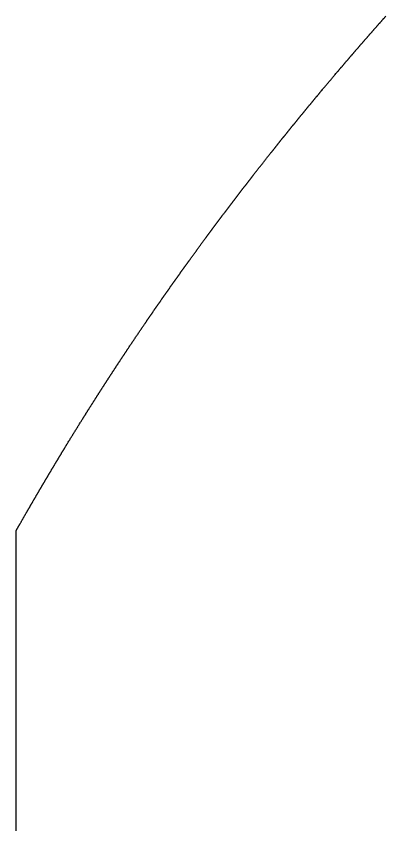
# Model space of a CAD drawing. Header units: millimetres. Extents: x 0 to 2438, y 0 to 1219.
# Drawn here: x 763.7 to 766.45, y 108.27 to 114.28 of the extents above; entities that cross this region are included whole.
import ezdxf

# ---------------------------------------------------------------- set-up
doc = ezdxf.new("R2010")
doc.units = ezdxf.units.MM
doc.layers.add('CUT', color=7, linetype='Continuous')

msp = doc.modelspace()

# ---------------------------------------------------------------- linework, layer by layer
at = {"layer": 'CUT'}
msp.add_lwpolyline([(763.7, 89.8589), (763.7, 110.4538), (763.7001, 110.4541), (763.7003, 110.4543), (763.7004, 110.4545), (763.7005, 110.4547), (763.7006, 110.4549), (763.7007, 110.4551), (763.7009, 110.4554), (763.701, 110.4556), (763.7011, 110.4558), (763.7012, 110.456), (763.7014, 110.4562), (763.7015, 110.4564), (763.7016, 110.4567), (763.7017, 110.4569), (763.7018, 110.4571), (763.702, 110.4573), (763.7021, 110.4575), (763.7022, 110.4577), (763.7023, 110.458), (763.7024, 110.4582), (763.7026, 110.4584), (763.7027, 110.4586), (763.7028, 110.4588), (763.7029, 110.459), (763.7031, 110.4593), (763.7032, 110.4595), (763.7033, 110.4597), (763.7034, 110.4599), (763.7036, 110.4601), (763.7037, 110.4603), (763.7038, 110.4606), (763.7039, 110.4608), (763.704, 110.461), (763.7042, 110.4612), (763.7043, 110.4614), (763.7044, 110.4616), (763.7045, 110.4619), (763.7047, 110.4621), (763.7048, 110.4623), (763.7049, 110.4625), (763.705, 110.4627), (763.7052, 110.4629), (763.7053, 110.4632), (763.7054, 110.4634), (763.7055, 110.4636), (763.7056, 110.4638), (763.7058, 110.464), (763.7059, 110.4642), (763.706, 110.4645), (763.7061, 110.4647), (763.7063, 110.4649), (763.7064, 110.4651), (763.7065, 110.4653), (763.7066, 110.4655), (763.7067, 110.4658), (763.7069, 110.466), (763.707, 110.4662), (763.7071, 110.4664), (763.7072, 110.4666), (763.7074, 110.4668), (763.7075, 110.4671), (763.7076, 110.4673), (763.7077, 110.4675), (763.7078, 110.4677), (763.708, 110.4679), (763.7081, 110.4681), (763.7082, 110.4684), (763.7083, 110.4686), (763.7085, 110.4688), (763.7086, 110.469), (763.7087, 110.4692), (763.7088, 110.4694), (763.709, 110.4697), (763.7091, 110.4699), (763.7092, 110.4701), (763.7093, 110.4703), (763.7094, 110.4705), (763.7096, 110.4707), (763.7097, 110.471), (763.7098, 110.4712), (763.7099, 110.4714), (763.7101, 110.4716), (763.7102, 110.4718), (763.7103, 110.472), (763.7104, 110.4723), (763.7105, 110.4725), (763.7107, 110.4727), (763.7108, 110.4729), (763.7109, 110.4731), (763.711, 110.4733), (763.7112, 110.4736), (763.7113, 110.4738), (763.7114, 110.474), (763.7115, 110.4742), (763.7117, 110.4744), (763.7118, 110.4746), (763.7119, 110.4749), (763.712, 110.4751), (763.7121, 110.4753), (763.7123, 110.4755), (763.7124, 110.4757), (763.7125, 110.4759), (763.7126, 110.4762), (763.7128, 110.4764), (763.7129, 110.4766), (763.713, 110.4768), (763.7131, 110.477), (763.7132, 110.4772), (763.7134, 110.4775), (763.7135, 110.4777), (763.7136, 110.4779), (763.7137, 110.4781), (763.7139, 110.4783), (763.714, 110.4785), (763.7141, 110.4788), (763.7142, 110.479), (763.7144, 110.4792), (763.7145, 110.4794), (763.7146, 110.4796), (763.7147, 110.4798), (763.7148, 110.48), (763.715, 110.4803), (763.7151, 110.4805), (763.7152, 110.4807), (763.7153, 110.4809), (763.7155, 110.4811), (763.7156, 110.4813), (763.7157, 110.4816), (763.7158, 110.4818), (763.7159, 110.482), (763.7161, 110.4822), (763.7162, 110.4824), (763.7163, 110.4826), (763.7164, 110.4829), (763.7166, 110.4831), (763.7167, 110.4833), (763.7168, 110.4835), (763.7169, 110.4837), (763.7171, 110.4839), (763.7172, 110.4842), (763.7173, 110.4844), (763.7174, 110.4846), (763.7175, 110.4848), (763.7177, 110.485), (763.7178, 110.4852), (763.7179, 110.4855), (763.718, 110.4857), (763.7182, 110.4859), (763.7183, 110.4861), (763.7184, 110.4863), (763.7185, 110.4865), (763.7186, 110.4868), (763.7188, 110.487), (763.7189, 110.4872), (763.719, 110.4874), (763.7191, 110.4876), (763.7193, 110.4878), (763.7194, 110.4881), (763.7195, 110.4883), (763.7196, 110.4885), (763.7198, 110.4887), (763.7199, 110.4889), (763.72, 110.4891), (763.7201, 110.4894), (763.7202, 110.4896), (763.7204, 110.4898), (763.7205, 110.49), (763.7206, 110.4902), (763.7207, 110.4904), (763.7209, 110.4907), (763.721, 110.4909), (763.7211, 110.4911), (763.7212, 110.4913), (763.7214, 110.4915), (763.7215, 110.4917), (763.7216, 110.492), (763.7217, 110.4922), (763.7218, 110.4924), (763.722, 110.4926), (763.7221, 110.4928), (763.7222, 110.493), (763.7223, 110.4933), (763.7225, 110.4935), (763.7226, 110.4937), (763.7227, 110.4939), (763.7228, 110.4941), (763.7229, 110.4943), (763.7231, 110.4945), (763.7232, 110.4948), (763.7233, 110.495), (763.7234, 110.4952), (763.7236, 110.4954), (763.7237, 110.4956), (763.7238, 110.4958), (763.7239, 110.4961), (763.7241, 110.4963), (763.7242, 110.4965), (763.7243, 110.4967), (763.7244, 110.4969), (763.7245, 110.4971), (763.7247, 110.4974), (763.7248, 110.4976), (763.7249, 110.4978), (763.725, 110.498), (763.7252, 110.4982), (763.7253, 110.4984), (763.7254, 110.4987), (763.7255, 110.4989), (763.7257, 110.4991), (763.7258, 110.4993), (763.7259, 110.4995), (763.726, 110.4997), (763.7261, 110.4999), (763.7262, 110.5001), (763.7264, 110.5003), (763.7265, 110.5006), (763.7267, 110.5009), (763.7269, 110.5013), (763.7269, 110.5013), (763.7275, 110.5023), (763.7287, 110.5044), (763.7303, 110.5073), (763.7322, 110.5105), (763.7341, 110.5139), (763.7358, 110.517), (763.7375, 110.5199), (763.7391, 110.5227), (763.7406, 110.5254), (763.7423, 110.5282), (763.7439, 110.5311), (763.7456, 110.534), (763.7472, 110.537), (763.7489, 110.5399), (763.7505, 110.5427), (763.7522, 110.5456), (763.7538, 110.5485), (763.7554, 110.5514), (763.7571, 110.5542), (763.7588, 110.5571), (763.7604, 110.56), (763.7621, 110.5629), (763.7637, 110.5658), (763.7654, 110.5687), (763.767, 110.5715), (763.7687, 110.5744), (763.7703, 110.5773), (763.772, 110.5802), (763.7736, 110.5831), (763.7753, 110.586), (763.777, 110.5889), (763.7786, 110.5918), (763.7802, 110.5946), (763.7818, 110.5973), (763.7833, 110.6), (763.7849, 110.6026), (763.7864, 110.6052), (763.7879, 110.6079), (763.7894, 110.6105), (763.791, 110.6132), (763.7925, 110.6159), (763.794, 110.6185), (763.7956, 110.6212), (763.7971, 110.6239), (763.7986, 110.6265), (763.8002, 110.6292), (763.8017, 110.6318), (763.8032, 110.6345), (763.8048, 110.6372), (763.8063, 110.6398), (763.8079, 110.6425), (763.8094, 110.6451), (763.8109, 110.6478), (763.8125, 110.6505), (763.814, 110.6531), (763.8155, 110.6558), (763.8171, 110.6584), (763.8186, 110.6611), (763.8202, 110.6637), (763.8217, 110.6664), (763.8232, 110.6691), (763.8248, 110.6717), (763.8263, 110.6744), (763.8279, 110.677), (763.8294, 110.6797), (763.831, 110.6823), (763.8325, 110.685), (763.834, 110.6877), (763.8356, 110.6903), (763.8371, 110.693), (763.8387, 110.6956), (763.8402, 110.6983), (763.8418, 110.7009), (763.8433, 110.7036), (763.8449, 110.7062), (763.8464, 110.7089), (763.848, 110.7115), (763.8495, 110.7142), (763.851, 110.7169), (763.8526, 110.7195), (763.8541, 110.7222), (763.8557, 110.7248), (763.8572, 110.7275), (763.8588, 110.7301), (763.8603, 110.7328), (763.8619, 110.7354), (763.8634, 110.7381), (763.865, 110.7407), (763.8665, 110.7434), (763.8681, 110.746), (763.8696, 110.7487), (763.8712, 110.7513), (763.8727, 110.754), (763.8743, 110.7566), (763.8759, 110.7593), (763.8774, 110.7619), (763.879, 110.7646), (763.8805, 110.7672), (763.8821, 110.7699), (763.8836, 110.7725), (763.8852, 110.7752), (763.8867, 110.7778), (763.8883, 110.7805), (763.8899, 110.7831), (763.8914, 110.7858), (763.893, 110.7884), (763.8945, 110.7911), (763.8961, 110.7937), (763.8976, 110.7964), (763.8992, 110.799), (763.9008, 110.8016), (763.9023, 110.8043), (763.9039, 110.8069), (763.9054, 110.8096), (763.907, 110.8122), (763.9086, 110.8149), (763.9101, 110.8175), (763.9117, 110.8202), (763.9132, 110.8228), (763.9148, 110.8255), (763.9164, 110.8281), (763.9179, 110.8307), (763.9195, 110.8334), (763.9211, 110.836), (763.9226, 110.8387), (763.9242, 110.8413), (763.9257, 110.844), (763.9273, 110.8466), (763.9289, 110.8492), (763.9305, 110.8519), (763.932, 110.8545), (763.9336, 110.8572), (763.9352, 110.8598), (763.9367, 110.8625), (763.9383, 110.8651), (763.9399, 110.8677), (763.9414, 110.8704), (763.943, 110.873), (763.9446, 110.8757), (763.9461, 110.8783), (763.9477, 110.8809), (763.9493, 110.8836), (763.9508, 110.8862), (763.9524, 110.8889), (763.954, 110.8915), (763.9556, 110.8941), (763.9571, 110.8968), (763.9587, 110.8994), (763.9603, 110.9021), (763.9619, 110.9047), (763.9634, 110.9073), (763.965, 110.91), (763.9666, 110.9126), (763.9682, 110.9152), (763.9697, 110.9179), (763.9713, 110.9205), (763.9729, 110.9232), (763.9745, 110.9258), (763.976, 110.9284), (763.9776, 110.9311), (763.9792, 110.9337), (763.9808, 110.9363), (763.9823, 110.939), (763.9839, 110.9416), (763.9855, 110.9442), (763.9871, 110.9469), (763.9887, 110.9495), (763.9902, 110.9521), (763.9918, 110.9548), (763.9934, 110.9574), (763.995, 110.96), (763.9966, 110.9627), (763.9981, 110.9653), (763.9997, 110.9679), (764.0013, 110.9706), (764.0029, 110.9732), (764.0045, 110.9758), (764.0061, 110.9785), (764.0076, 110.9811), (764.0092, 110.9837), (764.0108, 110.9864), (764.0124, 110.989), (764.014, 110.9916), (764.0156, 110.9943), (764.0172, 110.9969), (764.0187, 110.9995), (764.0203, 111.0021), (764.0219, 111.0048), (764.0235, 111.0074), (764.0251, 111.01), (764.0267, 111.0127), (764.0283, 111.0153), (764.0299, 111.0179), (764.0315, 111.0205), (764.033, 111.0232), (764.0346, 111.0258), (764.0362, 111.0284), (764.0378, 111.0311), (764.0394, 111.0337), (764.041, 111.0363), (764.0426, 111.0389), (764.0442, 111.0416), (764.0458, 111.0442), (764.0474, 111.0468), (764.049, 111.0494), (764.0506, 111.0521), (764.0522, 111.0547), (764.0537, 111.0573), (764.0553, 111.0599), (764.0569, 111.0626), (764.0585, 111.0652), (764.0601, 111.0678), (764.0617, 111.0704), (764.0633, 111.073), (764.0649, 111.0756), (764.0665, 111.0783), (764.0681, 111.0809), (764.0698, 111.0837), (764.0715, 111.0864), (764.0731, 111.089), (764.0745, 111.0914), (764.0758, 111.0936), (764.0772, 111.0958), (764.0788, 111.0984), (764.0809, 111.1019), (764.0837, 111.1065), (764.087, 111.1119), (764.0906, 111.1178), (764.0943, 111.1237), (764.0977, 111.1294), (764.1011, 111.1348), (764.1044, 111.1402), (764.1076, 111.1455), (764.1109, 111.1509), (764.1143, 111.1563), (764.1176, 111.1618), (764.121, 111.1673), (764.1244, 111.1727), (764.1277, 111.1782), (764.1311, 111.1836), (764.1344, 111.189), (764.1378, 111.1944), (764.1411, 111.1999), (764.1445, 111.2053), (764.1479, 111.2107), (764.1512, 111.2162), (764.1546, 111.2217), (764.158, 111.2271), (764.1613, 111.2325), (764.1646, 111.2378), (764.1679, 111.2431), (764.1713, 111.2485), (764.1748, 111.2542), (764.1784, 111.26), (764.1821, 111.2658), (764.1854, 111.2712), (764.1883, 111.2759), (764.1906, 111.2795), (764.1923, 111.2823), (764.1939, 111.2847), (764.1953, 111.2871), (764.197, 111.2897), (764.1987, 111.2925), (764.2005, 111.2954), (764.2024, 111.2984), (764.2042, 111.3012), (764.2059, 111.304), (764.2077, 111.3068), (764.2094, 111.3096), (764.2112, 111.3124), (764.2129, 111.3152), (764.2147, 111.318), (764.2165, 111.3209), (764.2182, 111.3237), (764.22, 111.3265), (764.2218, 111.3293), (764.2235, 111.3321), (764.2253, 111.3349), (764.2271, 111.3377), (764.2288, 111.3405), (764.2306, 111.3433), (764.2323, 111.3461), (764.2341, 111.3489), (764.2359, 111.3517), (764.2377, 111.3545), (764.2394, 111.3574), (764.2412, 111.3602), (764.243, 111.363), (764.2447, 111.3658), (764.2465, 111.3686), (764.2483, 111.3714), (764.25, 111.3742), (764.2518, 111.377), (764.2536, 111.3798), (764.2554, 111.3826), (764.2571, 111.3854), (764.2589, 111.3882), (764.2607, 111.391), (764.2624, 111.3938), (764.2642, 111.3966), (764.266, 111.3994), (764.2678, 111.4022), (764.2695, 111.405), (764.2713, 111.4078), (764.2731, 111.4106), (764.2749, 111.4134), (764.2767, 111.4162), (764.2784, 111.419), (764.2802, 111.4218), (764.282, 111.4246), (764.2838, 111.4274), (764.2855, 111.4302), (764.2873, 111.433), (764.2891, 111.4358), (764.2909, 111.4386), (764.2927, 111.4414), (764.2945, 111.4442), (764.2962, 111.447), (764.298, 111.4498), (764.2998, 111.4526), (764.3016, 111.4554), (764.3034, 111.4582), (764.3052, 111.461), (764.3069, 111.4638), (764.3087, 111.4666), (764.3105, 111.4694), (764.3123, 111.4722), (764.3141, 111.475), (764.3159, 111.4778), (764.3177, 111.4806), (764.3194, 111.4834), (764.3212, 111.4861), (764.323, 111.4889), (764.3248, 111.4917), (764.3266, 111.4945), (764.3284, 111.4973), (764.3302, 111.5001), (764.332, 111.5029), (764.3338, 111.5057), (764.3356, 111.5085), (764.3373, 111.5113), (764.3391, 111.5141), (764.3409, 111.5169), (764.3427, 111.5196), (764.3445, 111.5224), (764.3463, 111.5252), (764.3481, 111.528), (764.3499, 111.5308), (764.3517, 111.5336), (764.3535, 111.5364), (764.3553, 111.5392), (764.3571, 111.542), (764.3589, 111.5447), (764.3607, 111.5475), (764.3625, 111.5503), (764.3643, 111.5531), (764.3661, 111.5559), (764.3679, 111.5587), (764.3697, 111.5615), (764.3715, 111.5643), (764.3733, 111.567), (764.3751, 111.5698), (764.3769, 111.5726), (764.3787, 111.5754), (764.3805, 111.5782), (764.3823, 111.581), (764.3841, 111.5837), (764.3859, 111.5865), (764.3877, 111.5893), (764.3895, 111.5921), (764.3913, 111.5949), (764.3931, 111.5977), (764.3949, 111.6004), (764.3967, 111.6032), (764.3985, 111.606), (764.4004, 111.6088), (764.4022, 111.6116), (764.404, 111.6143), (764.4058, 111.6171), (764.4076, 111.6199), (764.4094, 111.6227), (764.4112, 111.6255), (764.413, 111.6282), (764.4148, 111.631), (764.4166, 111.6338), (764.4185, 111.6366), (764.4203, 111.6394), (764.4221, 111.6421), (764.4239, 111.6449), (764.4257, 111.6477), (764.4275, 111.6505), (764.4293, 111.6532), (764.4312, 111.656), (764.433, 111.6588), (764.4348, 111.6616), (764.4366, 111.6643), (764.4384, 111.6671), (764.4402, 111.6699), (764.442, 111.6727), (764.4439, 111.6754), (764.4457, 111.6782), (764.4475, 111.681), (764.4493, 111.6838), (764.4511, 111.6865), (764.453, 111.6893), (764.4548, 111.6921), (764.4566, 111.6949), (764.4584, 111.6976), (764.4603, 111.7004), (764.4621, 111.7032), (764.4639, 111.7059), (764.4657, 111.7087), (764.4675, 111.7115), (764.4694, 111.7143), (764.4712, 111.717), (764.473, 111.7198), (764.4748, 111.7226), (764.4767, 111.7253), (764.4785, 111.7281), (764.4803, 111.7309), (764.4822, 111.7336), (764.484, 111.7364), (764.4858, 111.7392), (764.4876, 111.7419), (764.4895, 111.7447), (764.4913, 111.7475), (764.4931, 111.7502), (764.495, 111.753), (764.4968, 111.7558), (764.4986, 111.7585), (764.5004, 111.7613), (764.5023, 111.7641), (764.5041, 111.7668), (764.506, 111.7696), (764.5078, 111.7724), (764.5096, 111.7751), (764.5115, 111.7779), (764.5133, 111.7806), (764.5151, 111.7834), (764.5169, 111.7861), (764.5188, 111.7889), (764.5207, 111.7918), (764.5226, 111.7947), (764.5244, 111.7974), (764.5261, 111.8), (764.5277, 111.8023), (764.5293, 111.8047), (764.5311, 111.8075), (764.5335, 111.811), (764.5365, 111.8156), (764.5401, 111.8209), (764.5439, 111.8266), (764.5478, 111.8324), (764.5515, 111.838), (764.5551, 111.8433), (764.5586, 111.8485), (764.5621, 111.8538), (764.5656, 111.859), (764.5692, 111.8644), (764.5728, 111.8697), (764.5764, 111.8751), (764.58, 111.8805), (764.5836, 111.8858), (764.5872, 111.8911), (764.5907, 111.8964), (764.5943, 111.9017), (764.5979, 111.9071), (764.6015, 111.9124), (764.6051, 111.9177), (764.6087, 111.9231), (764.6124, 111.9284), (764.616, 111.9338), (764.6195, 111.939), (764.623, 111.9442), (764.6266, 111.9494), (764.6302, 111.9548), (764.634, 111.9603), (764.6379, 111.9661), (764.6418, 111.9718), (764.6454, 111.9771), (764.6484, 111.9815), (764.6507, 111.985), (764.6525, 111.9876), (764.654, 111.9897), (764.6554, 111.9918), (764.657, 111.9942), (764.6588, 111.9967), (764.6606, 111.9994), (764.6624, 112.0021), (764.6642, 112.0047), (764.666, 112.0073), (764.6677, 112.0098), (764.6694, 112.0124), (764.6712, 112.0149), (764.6729, 112.0175), (764.6747, 112.02), (764.6765, 112.0226), (764.6782, 112.0252), (764.68, 112.0278), (764.6817, 112.0303), (764.6835, 112.0329), (764.6852, 112.0354), (764.687, 112.038), (764.6888, 112.0406), (764.6905, 112.0431), (764.6923, 112.0457), (764.694, 112.0483), (764.6958, 112.0508), (764.6976, 112.0534), (764.6993, 112.0559), (764.7011, 112.0585), (764.7028, 112.0611), (764.7046, 112.0636), (764.7064, 112.0662), (764.7081, 112.0688), (764.7099, 112.0713), (764.7117, 112.0739), (764.7134, 112.0764), (764.7152, 112.079), (764.7169, 112.0815), (764.7187, 112.0841), (764.7205, 112.0867), (764.7223, 112.0892), (764.724, 112.0918), (764.7258, 112.0943), (764.7276, 112.0969), (764.7293, 112.0995), (764.7311, 112.102), (764.7329, 112.1046), (764.7346, 112.1071), (764.7364, 112.1097), (764.7382, 112.1122), (764.7399, 112.1148), (764.7417, 112.1174), (764.7435, 112.1199), (764.7452, 112.1225), (764.747, 112.125), (764.7488, 112.1276), (764.7506, 112.1301), (764.7523, 112.1327), (764.7541, 112.1352), (764.7559, 112.1378), (764.7577, 112.1403), (764.7594, 112.1429), (764.7612, 112.1454), (764.763, 112.148), (764.7648, 112.1506), (764.7665, 112.1531), (764.7683, 112.1557), (764.7701, 112.1582), (764.7719, 112.1608), (764.7736, 112.1633), (764.7754, 112.1659), (764.7772, 112.1684), (764.779, 112.171), (764.7807, 112.1735), (764.7825, 112.1761), (764.7843, 112.1786), (764.7861, 112.1812), (764.7879, 112.1837), (764.7896, 112.1863), (764.7914, 112.1888), (764.7932, 112.1914), (764.795, 112.1939), (764.7968, 112.1964), (764.7986, 112.199), (764.8003, 112.2015), (764.8021, 112.2041), (764.8039, 112.2066), (764.8057, 112.2092), (764.8075, 112.2117), (764.8093, 112.2143), (764.811, 112.2168), (764.8128, 112.2194), (764.8146, 112.2219), (764.8164, 112.2245), (764.8182, 112.227), (764.82, 112.2295), (764.8218, 112.2321), (764.8235, 112.2346), (764.8253, 112.2372), (764.8271, 112.2397), (764.8289, 112.2423), (764.8307, 112.2448), (764.8325, 112.2473), (764.8343, 112.2499), (764.8361, 112.2524), (764.8379, 112.255), (764.8396, 112.2575), (764.8414, 112.26), (764.8432, 112.2626), (764.845, 112.2651), (764.8468, 112.2677), (764.8486, 112.2702), (764.8504, 112.2728), (764.8522, 112.2753), (764.854, 112.2778), (764.8558, 112.2804), (764.8576, 112.2829), (764.8594, 112.2854), (764.8612, 112.288), (764.863, 112.2905), (764.8648, 112.2931), (764.8666, 112.2956), (764.8684, 112.2981), (764.8701, 112.3007), (764.8719, 112.3032), (764.8737, 112.3057), (764.8755, 112.3083), (764.8773, 112.3108), (764.8791, 112.3133), (764.8809, 112.3159), (764.8827, 112.3184), (764.8845, 112.321), (764.8863, 112.3235), (764.8881, 112.326), (764.8899, 112.3286), (764.8917, 112.3311), (764.8935, 112.3336), (764.8953, 112.3362), (764.8971, 112.3387), (764.899, 112.3412), (764.9008, 112.3438), (764.9026, 112.3463), (764.9044, 112.3488), (764.9062, 112.3513), (764.908, 112.3539), (764.9098, 112.3564), (764.9116, 112.3589), (764.9134, 112.3615), (764.9152, 112.364), (764.917, 112.3665), (764.9188, 112.3691), (764.9206, 112.3716), (764.9224, 112.3741), (764.9242, 112.3766), (764.926, 112.3792), (764.9279, 112.3817), (764.9297, 112.3842), (764.9315, 112.3868), (764.9333, 112.3893), (764.9351, 112.3918), (764.9369, 112.3943), (764.9387, 112.3969), (764.9405, 112.3994), (764.9423, 112.4019), (764.9441, 112.4044), (764.946, 112.407), (764.9478, 112.4095), (764.9496, 112.412), (764.9514, 112.4146), (764.9532, 112.4171), (764.955, 112.4196), (764.9568, 112.4221), (764.9587, 112.4246), (764.9605, 112.4272), (764.9623, 112.4297), (764.9641, 112.4322), (764.9659, 112.4348), (764.9678, 112.4373), (764.9696, 112.4398), (764.9714, 112.4423), (764.9732, 112.4448), (764.975, 112.4473), (764.9768, 112.4499), (764.9787, 112.4525), (764.9806, 112.4551), (764.9824, 112.4576), (764.9841, 112.46), (764.9856, 112.4621), (764.9872, 112.4642), (764.989, 112.4667), (764.9914, 112.47), (764.9945, 112.4743), (764.9981, 112.4793), (765.002, 112.4846), (765.0059, 112.4901), (765.0097, 112.4953), (765.0133, 112.5003), (765.0169, 112.5052), (765.0204, 112.5101), (765.024, 112.5151), (765.0277, 112.5201), (765.0313, 112.5251), (765.035, 112.5301), (765.0387, 112.5351), (765.0423, 112.5401), (765.046, 112.5451), (765.0496, 112.5501), (765.0532, 112.5551), (765.0569, 112.5601), (765.0605, 112.5651), (765.0642, 112.5701), (765.0679, 112.5751), (765.0716, 112.5801), (765.0752, 112.5851), (765.0788, 112.5901), (765.0824, 112.5949), (765.086, 112.5998), (765.0897, 112.6048), (765.0935, 112.61), (765.0975, 112.6154), (765.1014, 112.6208), (765.105, 112.6257), (765.1082, 112.6299), (765.1105, 112.6332), (765.1124, 112.6357), (765.1139, 112.6378), (765.1155, 112.6399), (765.1171, 112.6421), (765.119, 112.6446), (765.1209, 112.6472), (765.1228, 112.6498), (765.1246, 112.6523), (765.1265, 112.6548), (765.1283, 112.6572), (765.1301, 112.6597), (765.1319, 112.6621), (765.1338, 112.6646), (765.1356, 112.6671), (765.1374, 112.6696), (765.1393, 112.672), (765.1411, 112.6745), (765.1429, 112.677), (765.1448, 112.6795), (765.1466, 112.6819), (765.1484, 112.6844), (765.1503, 112.6869), (765.1521, 112.6893), (765.1539, 112.6918), (765.1558, 112.6943), (765.1576, 112.6968), (765.1594, 112.6992), (765.1613, 112.7017), (765.1631, 112.7042), (765.165, 112.7066), (765.1668, 112.7091), (765.1686, 112.7116), (765.1705, 112.7141), (765.1723, 112.7165), (765.1741, 112.719), (765.176, 112.7215), (765.1778, 112.7239), (765.1797, 112.7264), (765.1815, 112.7289), (765.1833, 112.7313), (765.1852, 112.7338), (765.187, 112.7363), (765.1889, 112.7387), (765.1907, 112.7412), (765.1926, 112.7437), (765.1944, 112.7461), (765.1962, 112.7486), (765.1981, 112.7511), (765.1999, 112.7535), (765.2018, 112.756), (765.2036, 112.7585), (765.2055, 112.7609), (765.2073, 112.7634), (765.2092, 112.7659), (765.211, 112.7683), (765.2128, 112.7708), (765.2147, 112.7732), (765.2165, 112.7757), (765.2184, 112.7782), (765.2202, 112.7806), (765.2221, 112.7831), (765.2239, 112.7856), (765.2258, 112.788), (765.2276, 112.7905), (765.2295, 112.7929), (765.2313, 112.7954), (765.2332, 112.7979), (765.235, 112.8003), (765.2369, 112.8028), (765.2387, 112.8052), (765.2406, 112.8077), (765.2424, 112.8102), (765.2443, 112.8126), (765.2461, 112.8151), (765.248, 112.8175), (765.2498, 112.82), (765.2517, 112.8225), (765.2535, 112.8249), (765.2554, 112.8274), (765.2572, 112.8298), (765.2591, 112.8323), (765.261, 112.8347), (765.2628, 112.8372), (765.2647, 112.8397), (765.2665, 112.8421), (765.2684, 112.8446), (765.2702, 112.847), (765.2721, 112.8495), (765.274, 112.8519), (765.2758, 112.8544), (765.2777, 112.8569), (765.2795, 112.8593), (765.2814, 112.8618), (765.2833, 112.8642), (765.2851, 112.8667), (765.287, 112.8691), (765.2888, 112.8716), (765.2907, 112.874), (765.2926, 112.8765), (765.2944, 112.8789), (765.2963, 112.8814), (765.2981, 112.8838), (765.3, 112.8863), (765.3019, 112.8887), (765.3037, 112.8912), (765.3056, 112.8936), (765.3075, 112.8961), (765.3093, 112.8985), (765.3112, 112.901), (765.313, 112.9034), (765.3149, 112.9059), (765.3168, 112.9083), (765.3186, 112.9108), (765.3205, 112.9132), (765.3224, 112.9157), (765.3242, 112.9181), (765.3261, 112.9206), (765.328, 112.923), (765.3298, 112.9255), (765.3317, 112.9279), (765.3336, 112.9304), (765.3355, 112.9328), (765.3373, 112.9353), (765.3392, 112.9377), (765.341, 112.9402), (765.3429, 112.9426), (765.3448, 112.9451), (765.3467, 112.9475), (765.3485, 112.9499), (765.3504, 112.9524), (765.3523, 112.9548), (765.3542, 112.9573), (765.356, 112.9597), (765.3579, 112.9622), (765.3598, 112.9646), (765.3616, 112.9671), (765.3635, 112.9695), (765.3654, 112.9719), (765.3673, 112.9744), (765.3691, 112.9768), (765.371, 112.9793), (765.3729, 112.9817), (765.3748, 112.9841), (765.3766, 112.9866), (765.3785, 112.989), (765.3804, 112.9915), (765.3823, 112.9939), (765.3842, 112.9964), (765.386, 112.9988), (765.3879, 113.0012), (765.3898, 113.0037), (765.3917, 113.0061), (765.3935, 113.0086), (765.3954, 113.011), (765.3973, 113.0134), (765.3992, 113.0159), (765.4011, 113.0183), (765.4029, 113.0207), (765.4048, 113.0232), (765.4067, 113.0256), (765.4086, 113.0281), (765.4105, 113.0305), (765.4123, 113.0329), (765.4142, 113.0354), (765.4161, 113.0378), (765.418, 113.0402), (765.4199, 113.0427), (765.4218, 113.0451), (765.4237, 113.0475), (765.4255, 113.05), (765.4274, 113.0524), (765.4293, 113.0548), (765.4312, 113.0573), (765.4331, 113.0597), (765.435, 113.0621), (765.4369, 113.0646), (765.4387, 113.067), (765.4406, 113.0695), (765.4425, 113.0719), (765.4444, 113.0743), (765.4462, 113.0767), (765.4481, 113.0791), (765.4501, 113.0816), (765.452, 113.0841), (765.454, 113.0867), (765.4559, 113.0891), (765.4576, 113.0913), (765.4592, 113.0933), (765.4608, 113.0954), (765.4627, 113.0979), (765.4652, 113.101), (765.4684, 113.1052), (765.4722, 113.11), (765.4763, 113.1152), (765.4804, 113.1205), (765.4843, 113.1256), (765.4881, 113.1305), (765.4919, 113.1353), (765.4956, 113.14), (765.4994, 113.1448), (765.5032, 113.1497), (765.507, 113.1546), (765.5108, 113.1595), (765.5147, 113.1643), (765.5185, 113.1692), (765.5223, 113.1741), (765.5261, 113.1789), (765.5299, 113.1838), (765.5337, 113.1886), (765.5375, 113.1935), (765.5414, 113.1983), (765.5452, 113.2032), (765.5491, 113.2081), (765.5529, 113.2129), (765.5567, 113.2177), (765.5604, 113.2225), (765.5642, 113.2272), (765.568, 113.2321), (765.572, 113.2371), (765.5761, 113.2424), (765.5803, 113.2476), (765.5841, 113.2524), (765.5873, 113.2565), (765.5898, 113.2597), (765.5918, 113.2621), (765.5934, 113.2642), (765.595, 113.2662), (765.5968, 113.2685), (765.5987, 113.2709), (765.6007, 113.2734), (765.6027, 113.2759), (765.6047, 113.2784), (765.6066, 113.2808), (765.6086, 113.2832), (765.6105, 113.2856), (765.6124, 113.2881), (765.6143, 113.2905), (765.6162, 113.2929), (765.6182, 113.2953), (765.6201, 113.2978), (765.622, 113.3002), (765.624, 113.3026), (765.6259, 113.305), (765.6278, 113.3075), (765.6298, 113.3099), (765.6317, 113.3123), (765.6336, 113.3147), (765.6356, 113.3172), (765.6375, 113.3196), (765.6394, 113.322), (765.6414, 113.3244), (765.6433, 113.3269), (765.6452, 113.3293), (765.6472, 113.3317), (765.6491, 113.3341), (765.651, 113.3365), (765.653, 113.339), (765.6549, 113.3414), (765.6569, 113.3438), (765.6588, 113.3462), (765.6607, 113.3486), (765.6627, 113.3511), (765.6646, 113.3535), (765.6665, 113.3559), (765.6685, 113.3583), (765.6704, 113.3607), (765.6724, 113.3632), (765.6743, 113.3656), (765.6762, 113.368), (765.6782, 113.3704), (765.6801, 113.3728), (765.6821, 113.3752), (765.684, 113.3777), (765.686, 113.3801), (765.6879, 113.3825), (765.6898, 113.3849), (765.6918, 113.3873), (765.6937, 113.3897), (765.6957, 113.3922), (765.6976, 113.3946), (765.6996, 113.397), (765.7015, 113.3994), (765.7034, 113.4018), (765.7054, 113.4042), (765.7073, 113.4066), (765.7093, 113.4091), (765.7112, 113.4115), (765.7132, 113.4139), (765.7151, 113.4163), (765.7171, 113.4187), (765.719, 113.4211), (765.721, 113.4235), (765.7229, 113.4259), (765.7249, 113.4283), (765.7268, 113.4308), (765.7287, 113.4332), (765.7307, 113.4356), (765.7327, 113.438), (765.7346, 113.4404), (765.7366, 113.4428), (765.7385, 113.4452), (765.7405, 113.4476), (765.7424, 113.45), (765.7444, 113.4524), (765.7463, 113.4549), (765.7483, 113.4573), (765.7502, 113.4597), (765.7522, 113.4621), (765.7541, 113.4645), (765.7561, 113.4669), (765.758, 113.4693), (765.76, 113.4717), (765.7619, 113.4741), (765.7639, 113.4765), (765.7658, 113.4789), (765.7678, 113.4813), (765.7698, 113.4837), (765.7717, 113.4861), (765.7737, 113.4885), (765.7756, 113.4909), (765.7776, 113.4933), (765.7795, 113.4958), (765.7815, 113.4982), (765.7835, 113.5006), (765.7854, 113.503), (765.7874, 113.5054), (765.7893, 113.5078), (765.7913, 113.5102), (765.7932, 113.5126), (765.7952, 113.515), (765.7972, 113.5174), (765.7991, 113.5198), (765.8011, 113.5222), (765.8031, 113.5246), (765.805, 113.527), (765.807, 113.5294), (765.8089, 113.5318), (765.8109, 113.5342), (765.8129, 113.5366), (765.8148, 113.539), (765.8168, 113.5414), (765.8188, 113.5438), (765.8207, 113.5462), (765.8227, 113.5486), (765.8246, 113.551), (765.8266, 113.5534), (765.8286, 113.5558), (765.8305, 113.5582), (765.8325, 113.5606), (765.8345, 113.563), (765.8364, 113.5654), (765.8384, 113.5677), (765.8404, 113.5701), (765.8423, 113.5725), (765.8443, 113.5749), (765.8463, 113.5773), (765.8482, 113.5797), (765.8502, 113.5821), (765.8522, 113.5845), (765.8542, 113.5869), (765.8561, 113.5893), (765.8581, 113.5917), (765.8601, 113.5941), (765.862, 113.5965), (765.864, 113.5989), (765.866, 113.6013), (765.8679, 113.6037), (765.8699, 113.606), (765.8719, 113.6084), (765.8739, 113.6108), (765.8758, 113.6132), (765.8778, 113.6156), (765.8798, 113.618), (765.8818, 113.6204), (765.8837, 113.6228), (765.8857, 113.6252), (765.8877, 113.6276), (765.8897, 113.63), (765.8916, 113.6323), (765.8936, 113.6347), (765.8956, 113.6371), (765.8976, 113.6395), (765.8995, 113.6419), (765.9015, 113.6443), (765.9035, 113.6467), (765.9055, 113.6491), (765.9074, 113.6514), (765.9094, 113.6538), (765.9114, 113.6562), (765.9134, 113.6586), (765.9153, 113.661), (765.9173, 113.6634), (765.9193, 113.6658), (765.9213, 113.6681), (765.9233, 113.6705), (765.9253, 113.6729), (765.9272, 113.6753), (765.9292, 113.6777), (765.9312, 113.6801), (765.9332, 113.6825), (765.9352, 113.6848), (765.9372, 113.6872), (765.9391, 113.6896), (765.9411, 113.692), (765.9431, 113.6943), (765.945, 113.6967), (765.9471, 113.6991), (765.9491, 113.7016), (765.9512, 113.7041), (765.9532, 113.7065), (765.955, 113.7087), (765.9567, 113.7106), (765.9583, 113.7127), (765.9604, 113.7151), (765.963, 113.7182), (765.9663, 113.7222), (765.9703, 113.7269), (765.9745, 113.732), (765.9788, 113.7372), (765.983, 113.7421), (765.987, 113.7469), (765.9909, 113.7515), (765.9947, 113.7562), (765.9987, 113.7609), (766.0027, 113.7656), (766.0067, 113.7704), (766.0107, 113.7751), (766.0147, 113.7799), (766.0187, 113.7846), (766.0226, 113.7894), (766.0266, 113.7941), (766.0306, 113.7988), (766.0346, 113.8036), (766.0386, 113.8083), (766.0426, 113.813), (766.0466, 113.8178), (766.0506, 113.8226), (766.0546, 113.8273), (766.0586, 113.832), (766.0625, 113.8366), (766.0664, 113.8412), (766.0704, 113.8459), (766.0746, 113.8509), (766.0789, 113.856), (766.0832, 113.8611), (766.0872, 113.8658), (766.0906, 113.8698), (766.0932, 113.8728), (766.0952, 113.8752), (766.0969, 113.8772), (766.0986, 113.8792), (766.1005, 113.8813), (766.1025, 113.8837), (766.1045, 113.8861), (766.1066, 113.8886), (766.1087, 113.891), (766.1107, 113.8934), (766.1127, 113.8957), (766.1147, 113.898), (766.1167, 113.9004), (766.1187, 113.9027), (766.1207, 113.9051), (766.1227, 113.9074), (766.1247, 113.9098), (766.1267, 113.9122), (766.1287, 113.9145), (766.1307, 113.9169), (766.1327, 113.9192), (766.1347, 113.9216), (766.1367, 113.9239), (766.1388, 113.9263), (766.1408, 113.9286), (766.1428, 113.931), (766.1448, 113.9333), (766.1468, 113.9357), (766.1488, 113.938), (766.1508, 113.9404), (766.1528, 113.9427), (766.1548, 113.9451), (766.1569, 113.9474), (766.1589, 113.9498), (766.1609, 113.9521), (766.1629, 113.9545), (766.1649, 113.9568), (766.1669, 113.9592), (766.1689, 113.9615), (766.171, 113.9639), (766.173, 113.9662), (766.175, 113.9685), (766.177, 113.9709), (766.179, 113.9732), (766.181, 113.9756), (766.183, 113.9779), (766.1851, 113.9803), (766.1871, 113.9826), (766.1891, 113.985), (766.1911, 113.9873), (766.1931, 113.9897), (766.1951, 113.992), (766.1972, 113.9943), (766.1992, 113.9967), (766.2012, 113.999), (766.2032, 114.0014), (766.2052, 114.0037), (766.2073, 114.0061), (766.2093, 114.0084), (766.2113, 114.0107), (766.2133, 114.0131), (766.2153, 114.0154), (766.2174, 114.0178), (766.2194, 114.0201), (766.2214, 114.0225), (766.2234, 114.0248), (766.2255, 114.0271), (766.2275, 114.0295), (766.2295, 114.0318), (766.2315, 114.0342), (766.2336, 114.0365), (766.2356, 114.0388), (766.2376, 114.0412), (766.2396, 114.0435), (766.2417, 114.0458), (766.2437, 114.0482), (766.2457, 114.0505), (766.2477, 114.0529), (766.2498, 114.0552), (766.2518, 114.0575), (766.2538, 114.0599), (766.2558, 114.0622), (766.2579, 114.0645), (766.2599, 114.0669), (766.2619, 114.0692), (766.2639, 114.0715), (766.266, 114.0739), (766.268, 114.0762), (766.27, 114.0786), (766.2721, 114.0809), (766.2741, 114.0832), (766.2761, 114.0856), (766.2782, 114.0879), (766.2802, 114.0902), (766.2822, 114.0926), (766.2843, 114.0949), (766.2863, 114.0972), (766.2883, 114.0996), (766.2903, 114.1019), (766.2924, 114.1042), (766.2944, 114.1065), (766.2964, 114.1089), (766.2985, 114.1112), (766.3005, 114.1135), (766.3025, 114.1159), (766.3046, 114.1182), (766.3066, 114.1205), (766.3087, 114.1229), (766.3107, 114.1252), (766.3127, 114.1275), (766.3148, 114.1298), (766.3168, 114.1322), (766.3188, 114.1345), (766.3209, 114.1368), (766.3229, 114.1392), (766.3249, 114.1415), (766.327, 114.1438), (766.329, 114.1461), (766.3311, 114.1485), (766.3331, 114.1508), (766.3351, 114.1531), (766.3372, 114.1554), (766.3392, 114.1578), (766.3413, 114.1601), (766.3433, 114.1624), (766.3453, 114.1647), (766.3474, 114.1671), (766.3494, 114.1694), (766.3515, 114.1717), (766.3535, 114.174), (766.3555, 114.1764), (766.3576, 114.1787), (766.3596, 114.181), (766.3617, 114.1833), (766.3637, 114.1857), (766.3658, 114.188), (766.3678, 114.1903), (766.3698, 114.1926), (766.3719, 114.1949), (766.3739, 114.1973), (766.376, 114.1996), (766.378, 114.2019), (766.3801, 114.2042), (766.3821, 114.2065), (766.3842, 114.2089), (766.3862, 114.2112), (766.3883, 114.2135), (766.3903, 114.2158), (766.3924, 114.2181), (766.3944, 114.2205), (766.3964, 114.2228), (766.3985, 114.2251), (766.4005, 114.2274), (766.4026, 114.2297), (766.4046, 114.232), (766.4067, 114.2344), (766.4087, 114.2367), (766.4108, 114.239), (766.4128, 114.2413), (766.4149, 114.2436), (766.4169, 114.2459), (766.419, 114.2483), (766.421, 114.2506), (766.4231, 114.2529), (766.4252, 114.2552), (766.4272, 114.2575), (766.4293, 114.2598), (766.4313, 114.2621), (766.4334, 114.2645), (766.4354, 114.2668), (766.4375, 114.2691), (766.4395, 114.2714), (766.4416, 114.2737), (766.4436, 114.276), (766.4457, 114.2783)], dxfattribs=at)
msp.add_lwpolyline([(763.7268, 110.5011), (763.7269, 110.5012), (763.727, 110.5015), (763.7269, 110.5013), (763.7269, 110.5013)], close=True, dxfattribs=at)

doc.saveas('drawing.dxf')
